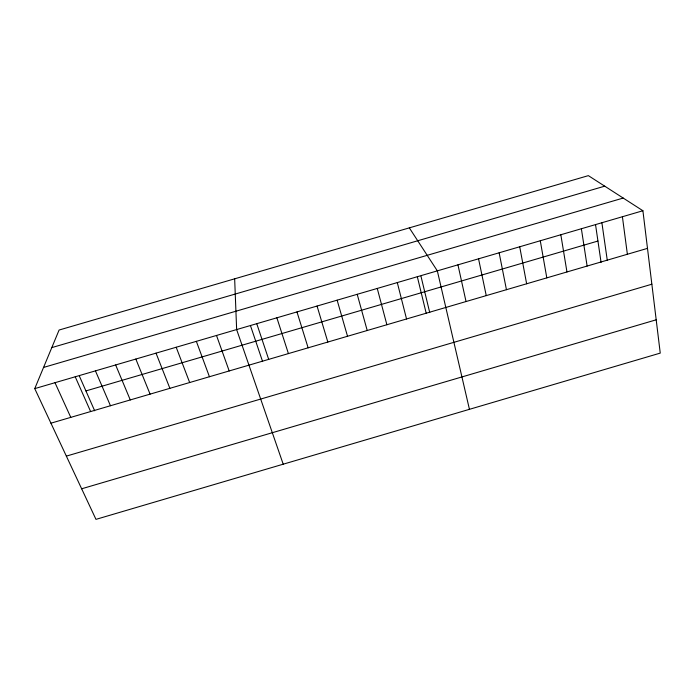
<?xml version="1.0" encoding="UTF-8"?>
<svg xmlns="http://www.w3.org/2000/svg" width="695" height="695" viewBox="0 0 695 695"><rect width="100%" height="100%" fill="white"/><g stroke="black" fill="none" stroke-linecap="round" stroke-linejoin="round"><path stroke-width="1.04" d="M34.75 388.618L59.092 330.038L588.361 175.635L642.91 210.741L660.25 353.103L95.971 519.365L34.75 388.618L642.91 210.741M81.654 488.793L656.193 319.804M85.919 390.92L597.943 241.035M50.935 423.185L647.488 248.367M66.355 456.12L651.858 284.212M51.795 347.604L604.728 186.164M43.55 367.438L623.198 198.058M409.32 227.864L437.337 270.868L469.438 409.329M54.992 382.702L70.786 417.374M75.225 376.786L90.628 411.553M79.412 376.151L94.676 410.797M95.441 370.869L110.462 405.75M115.648 364.962L130.278 399.938M135.838 359.054L150.085 394.135M156.028 353.147L169.884 388.331M176.191 347.248L189.666 382.537M196.355 341.349L209.438 376.742M216.501 335.459L229.194 370.948M283.213 464.199L236.639 329.569L234.658 278.817M250.617 326.077L262.614 361.574M256.759 323.688L268.687 359.376M276.871 317.806L288.416 353.599M296.974 311.925L308.128 347.821M317.059 306.052L327.832 342.044M337.136 300.179L347.526 336.276M357.204 294.306L367.212 330.507M377.255 288.442L386.88 324.739M397.297 282.578L406.54 318.979M417.321 276.723L426.191 313.219M420.979 276.245L429.736 312.602M457.953 264.838L466.041 301.543M478.551 258.818L486.257 295.618M499.14 252.789L506.447 289.702M519.712 246.777L526.636 283.786M540.276 240.757L546.809 277.87M560.83 234.754L566.964 271.962M581.368 228.742L587.119 266.063M595.615 225.163L601.071 262.389M601.896 222.739L607.256 260.156M622.407 216.736L627.376 254.257"/></g></svg>
